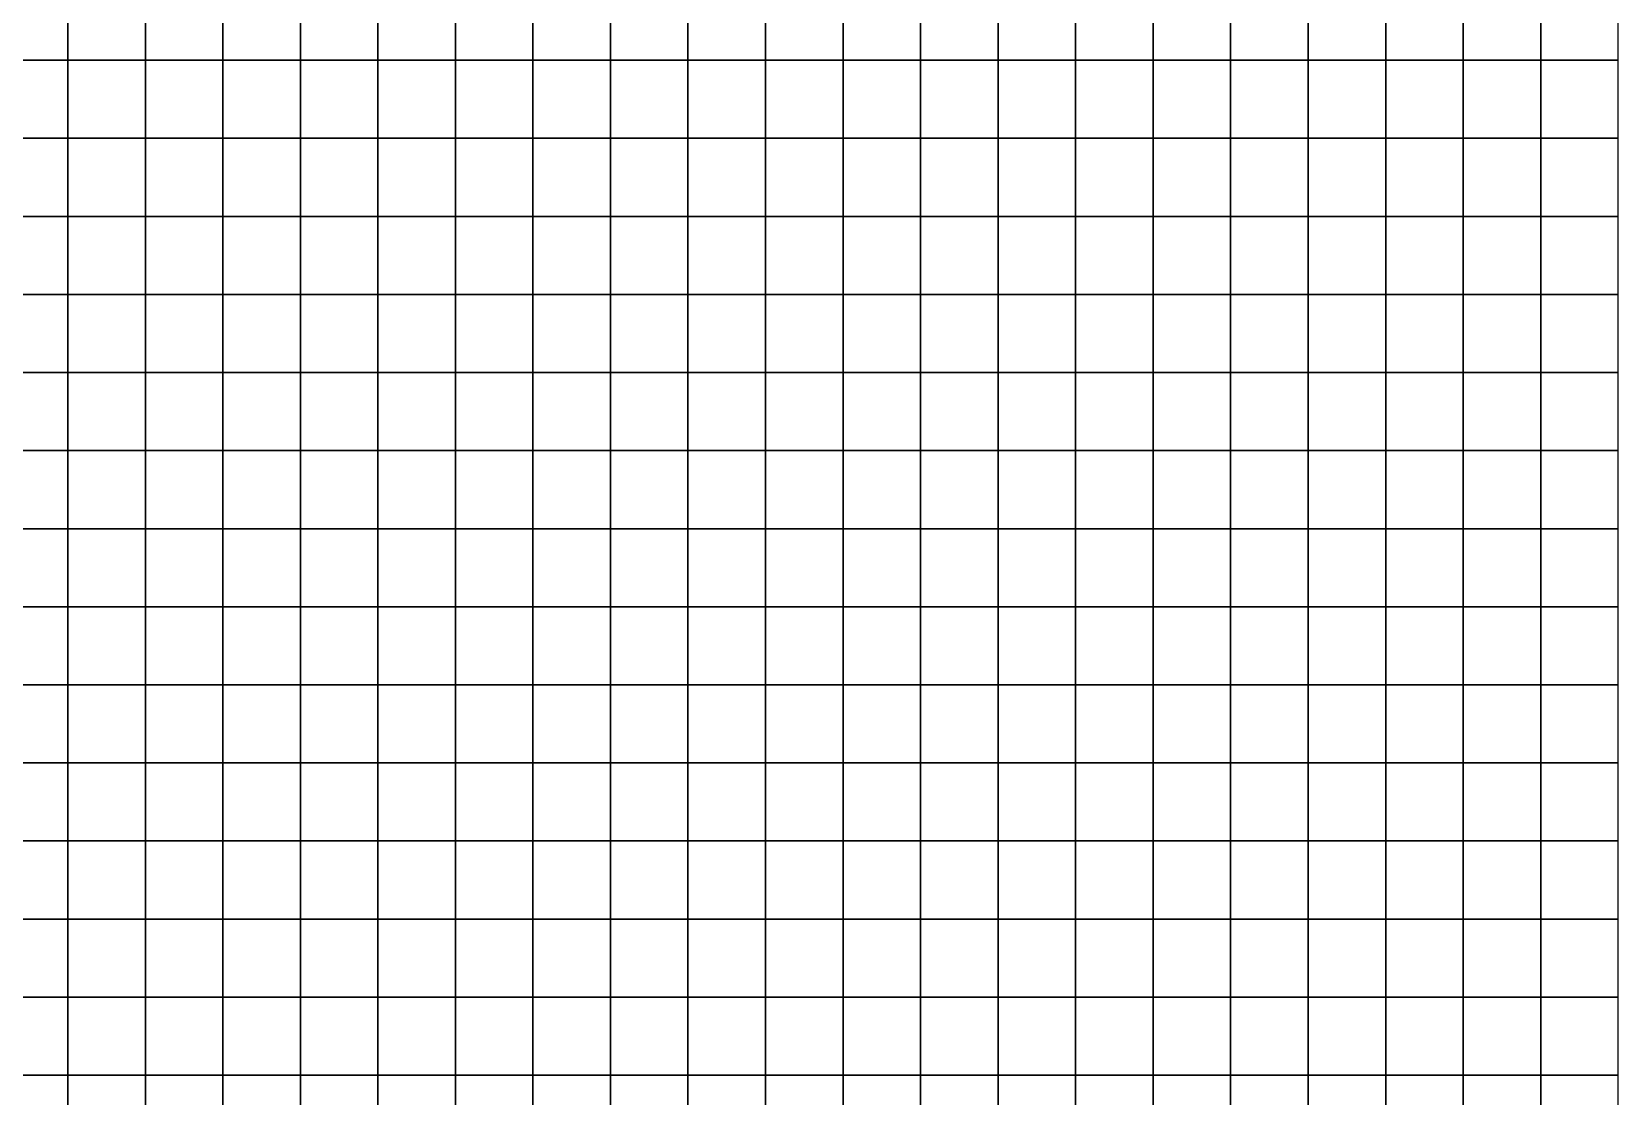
# Model space of a CAD drawing. Header units: metres. Extents: x -5 to 122, y -9 to 115.
# Drawn here: x 81.3 to 122.35, y 60.1 to 87.65 of the extents above; entities that cross this region are included whole.
import ezdxf

# ---------------------------------------------------------------- set-up
doc = ezdxf.new("R2010")
doc.units = ezdxf.units.M
doc.layers.add('terrain', color=7, linetype='Continuous')

msp = doc.modelspace()

# ---------------------------------------------------------------- linework, layer by layer
at = {"layer": 'terrain'}
for points in [[(82.235, 86.911, 1.56), (82.235, 88.931, 1.575), (80.229, 88.931, 1.715), (80.229, 86.911, 1.645)], [(84.241, 86.911, 1.493), (84.241, 88.931, 1.465), (82.235, 88.931, 1.575), (82.235, 86.911, 1.56)], [(86.247, 86.911, 1.42), (86.247, 88.931, 1.425), (84.241, 88.931, 1.465), (84.241, 86.911, 1.493)], [(88.252, 86.911, 1.335), (88.252, 88.931, 1.345), (86.247, 88.931, 1.425), (86.247, 86.911, 1.42)], [(90.258, 86.911, 1.287), (90.258, 88.931, 1.263), (88.252, 88.931, 1.345), (88.252, 86.911, 1.335)], [(92.264, 86.911, 1.255), (92.264, 88.931, 1.202), (90.258, 88.931, 1.263), (90.258, 86.911, 1.287)], [(94.269, 86.911, 1.168), (94.269, 88.931, 1.143), (92.264, 88.931, 1.202), (92.264, 86.911, 1.255)], [(96.275, 86.911, 1.11), (96.275, 88.931, 1.1), (94.269, 88.931, 1.143), (94.269, 86.911, 1.168)], [(98.281, 86.911, 1.07), (98.281, 88.931, 1.052), (96.275, 88.931, 1.1), (96.275, 86.911, 1.11)], [(100.287, 86.911, 1.03), (100.287, 88.931, 1.003), (98.281, 88.931, 1.052), (98.281, 86.911, 1.07)], [(102.292, 86.911, 1), (102.292, 88.931, 0.94), (100.287, 88.931, 1.003), (100.287, 86.911, 1.03)], [(104.298, 86.911, 0.94), (104.298, 88.931, 0.905), (102.292, 88.931, 0.94), (102.292, 86.911, 1)], [(106.304, 86.911, 0.848), (106.304, 88.931, 0.827), (104.298, 88.931, 0.905), (104.298, 86.911, 0.94)], [(108.31, 86.911, 0.785), (108.31, 88.931, 0.755), (106.304, 88.931, 0.827), (106.304, 86.911, 0.848)], [(110.315, 86.911, 0.725), (110.315, 88.931, 0.702), (108.31, 88.931, 0.755), (108.31, 86.911, 0.785)], [(112.321, 86.911, 0.675), (112.321, 88.931, 0.65), (110.315, 88.931, 0.702), (110.315, 86.911, 0.725)], [(114.327, 86.911, 0.637), (114.327, 88.931, 0.635), (112.321, 88.931, 0.65), (112.321, 86.911, 0.675)], [(116.332, 86.911, 0.623), (116.332, 88.931, 0.62), (114.327, 88.931, 0.635), (114.327, 86.911, 0.637)], [(118.338, 86.911, 0.62), (118.338, 88.931, 0.58), (116.332, 88.931, 0.62), (116.332, 86.911, 0.623)], [(120.344, 86.911, 0.575), (120.344, 88.931, 0.61), (118.338, 88.931, 0.58), (118.338, 86.911, 0.62)], [(122.35, 86.911, 0.478), (122.35, 88.931, 0.363), (120.344, 88.931, 0.61), (120.344, 86.911, 0.575)], [(82.235, 84.89, 1.55), (82.235, 86.911, 1.56), (80.229, 86.911, 1.645), (80.229, 84.89, 1.603)], [(84.241, 84.89, 1.467), (84.241, 86.911, 1.493), (82.235, 86.911, 1.56), (82.235, 84.89, 1.55)], [(86.247, 84.89, 1.408), (86.247, 86.911, 1.42), (84.241, 86.911, 1.493), (84.241, 84.89, 1.467)], [(88.252, 84.89, 1.358), (88.252, 86.911, 1.335), (86.247, 86.911, 1.42), (86.247, 84.89, 1.408)], [(90.258, 84.89, 1.315), (90.258, 86.911, 1.287), (88.252, 86.911, 1.335), (88.252, 84.89, 1.358)], [(92.264, 84.89, 1.295), (92.264, 86.911, 1.255), (90.258, 86.911, 1.287), (90.258, 84.89, 1.315)], [(94.269, 84.89, 1.205), (94.269, 86.911, 1.168), (92.264, 86.911, 1.255), (92.264, 84.89, 1.295)], [(96.275, 84.89, 1.137), (96.275, 86.911, 1.11), (94.269, 86.911, 1.168), (94.269, 84.89, 1.205)], [(98.281, 84.89, 1.095), (98.281, 86.911, 1.07), (96.275, 86.911, 1.11), (96.275, 84.89, 1.137)], [(100.287, 84.89, 1.06), (100.287, 86.911, 1.03), (98.281, 86.911, 1.07), (98.281, 84.89, 1.095)], [(102.292, 84.89, 1.012), (102.292, 86.911, 1), (100.287, 86.911, 1.03), (100.287, 84.89, 1.06)], [(104.298, 84.89, 0.925), (104.298, 86.911, 0.94), (102.292, 86.911, 1), (102.292, 84.89, 1.012)], [(106.304, 84.89, 0.853), (106.304, 86.911, 0.848), (104.298, 86.911, 0.94), (104.298, 84.89, 0.925)], [(108.31, 84.89, 0.795), (108.31, 86.911, 0.785), (106.304, 86.911, 0.848), (106.304, 84.89, 0.853)], [(110.315, 84.89, 0.74), (110.315, 86.911, 0.725), (108.31, 86.911, 0.785), (108.31, 84.89, 0.795)], [(112.321, 84.89, 0.692), (112.321, 86.911, 0.675), (110.315, 86.911, 0.725), (110.315, 84.89, 0.74)], [(114.327, 84.89, 0.64), (114.327, 86.911, 0.637), (112.321, 86.911, 0.675), (112.321, 84.89, 0.692)], [(116.332, 84.89, 0.643), (116.332, 86.911, 0.623), (114.327, 86.911, 0.637), (114.327, 84.89, 0.64)], [(118.338, 84.89, 0.645), (118.338, 86.911, 0.62), (116.332, 86.911, 0.623), (116.332, 84.89, 0.643)], [(120.344, 84.89, 0.595), (120.344, 86.911, 0.575), (118.338, 86.911, 0.62), (118.338, 84.89, 0.645)], [(122.35, 84.89, 0.592), (122.35, 86.911, 0.478), (120.344, 86.911, 0.575), (120.344, 84.89, 0.595)], [(82.235, 82.869, 1.565), (82.235, 84.89, 1.55), (80.229, 84.89, 1.603), (80.229, 82.869, 1.615)], [(84.241, 82.869, 1.503), (84.241, 84.89, 1.467), (82.235, 84.89, 1.55), (82.235, 82.869, 1.565)], [(86.247, 82.869, 1.408), (86.247, 84.89, 1.408), (84.241, 84.89, 1.467), (84.241, 82.869, 1.503)], [(88.252, 82.869, 1.348), (88.252, 84.89, 1.358), (86.247, 84.89, 1.408), (86.247, 82.869, 1.408)], [(90.258, 82.869, 1.308), (90.258, 84.89, 1.315), (88.252, 84.89, 1.358), (88.252, 82.869, 1.348)], [(92.264, 82.869, 1.265), (92.264, 84.89, 1.295), (90.258, 84.89, 1.315), (90.258, 82.869, 1.308)], [(94.269, 82.869, 1.21), (94.269, 84.89, 1.205), (92.264, 84.89, 1.295), (92.264, 82.869, 1.265)], [(96.275, 82.869, 1.15), (96.275, 84.89, 1.137), (94.269, 84.89, 1.205), (94.269, 82.869, 1.21)], [(98.281, 82.869, 1.085), (98.281, 84.89, 1.095), (96.275, 84.89, 1.137), (96.275, 82.869, 1.15)], [(100.287, 82.869, 1.035), (100.287, 84.89, 1.06), (98.281, 84.89, 1.095), (98.281, 82.869, 1.085)], [(102.292, 82.869, 0.982), (102.292, 84.89, 1.012), (100.287, 84.89, 1.06), (100.287, 82.869, 1.035)], [(104.298, 82.869, 0.94), (104.298, 84.89, 0.925), (102.292, 84.89, 1.012), (102.292, 82.869, 0.982)], [(106.304, 82.869, 0.957), (106.304, 84.89, 0.853), (104.298, 84.89, 0.925), (104.298, 82.869, 0.94)], [(108.31, 82.869, 0.878), (108.31, 84.89, 0.795), (106.304, 84.89, 0.853), (106.304, 82.869, 0.957)], [(110.315, 82.869, 0.79), (110.315, 84.89, 0.74), (108.31, 84.89, 0.795), (108.31, 82.869, 0.878)], [(112.321, 82.869, 0.71), (112.321, 84.89, 0.692), (110.315, 84.89, 0.74), (110.315, 82.869, 0.79)], [(114.327, 82.869, 0.668), (114.327, 84.89, 0.64), (112.321, 84.89, 0.692), (112.321, 82.869, 0.71)], [(116.332, 82.869, 0.643), (116.332, 84.89, 0.643), (114.327, 84.89, 0.64), (114.327, 82.869, 0.668)], [(118.338, 82.869, 0.582), (118.338, 84.89, 0.645), (116.332, 84.89, 0.643), (116.332, 82.869, 0.643)], [(120.344, 82.869, 0.545), (120.344, 84.89, 0.595), (118.338, 84.89, 0.645), (118.338, 82.869, 0.582)], [(122.35, 82.869, 0.505), (122.35, 84.89, 0.592), (120.344, 84.89, 0.595), (120.344, 82.869, 0.545)], [(82.235, 80.848, 1.573), (82.235, 82.869, 1.565), (80.229, 82.869, 1.615), (80.229, 80.848, 1.793)], [(84.241, 80.848, 1.525), (84.241, 82.869, 1.503), (82.235, 82.869, 1.565), (82.235, 80.848, 1.573)], [(86.247, 80.848, 1.435), (86.247, 82.869, 1.408), (84.241, 82.869, 1.503), (84.241, 80.848, 1.525)], [(88.252, 80.848, 1.37), (88.252, 82.869, 1.348), (86.247, 82.869, 1.408), (86.247, 80.848, 1.435)], [(90.258, 80.848, 1.305), (90.258, 82.869, 1.308), (88.252, 82.869, 1.348), (88.252, 80.848, 1.37)], [(92.264, 80.848, 1.25), (92.264, 82.869, 1.265), (90.258, 82.869, 1.308), (90.258, 80.848, 1.305)], [(94.269, 80.848, 1.195), (94.269, 82.869, 1.21), (92.264, 82.869, 1.265), (92.264, 80.848, 1.25)], [(96.275, 80.848, 1.147), (96.275, 82.869, 1.15), (94.269, 82.869, 1.21), (94.269, 80.848, 1.195)], [(98.281, 80.848, 1.115), (98.281, 82.869, 1.085), (96.275, 82.869, 1.15), (96.275, 80.848, 1.147)], [(100.287, 80.848, 1.04), (100.287, 82.869, 1.035), (98.281, 82.869, 1.085), (98.281, 80.848, 1.115)], [(102.292, 80.848, 1.018), (102.292, 82.869, 0.982), (100.287, 82.869, 1.035), (100.287, 80.848, 1.04)], [(104.298, 80.848, 1.005), (104.298, 82.869, 0.94), (102.292, 82.869, 0.982), (102.292, 80.848, 1.018)], [(106.304, 80.848, 0.973), (106.304, 82.869, 0.957), (104.298, 82.869, 0.94), (104.298, 80.848, 1.005)], [(108.31, 80.848, 0.903), (108.31, 82.869, 0.878), (106.304, 82.869, 0.957), (106.304, 80.848, 0.973)], [(110.315, 80.848, 0.823), (110.315, 82.869, 0.79), (108.31, 82.869, 0.878), (108.31, 80.848, 0.903)], [(112.321, 80.848, 0.765), (112.321, 82.869, 0.71), (110.315, 82.869, 0.79), (110.315, 80.848, 0.823)], [(114.327, 80.848, 0.79), (114.327, 82.869, 0.668), (112.321, 82.869, 0.71), (112.321, 80.848, 0.765)], [(116.332, 80.848, 0.605), (116.332, 82.869, 0.643), (114.327, 82.869, 0.668), (114.327, 80.848, 0.79)], [(118.338, 80.848, 0.567), (118.338, 82.869, 0.582), (116.332, 82.869, 0.643), (116.332, 80.848, 0.605)], [(120.344, 80.848, 0.548), (120.344, 82.869, 0.545), (118.338, 82.869, 0.582), (118.338, 80.848, 0.567)], [(122.35, 80.848, 0.51), (122.35, 82.869, 0.505), (120.344, 82.869, 0.545), (120.344, 80.848, 0.548)], [(82.235, 78.828, 1.692), (82.235, 80.848, 1.573), (80.229, 80.848, 1.793), (80.229, 78.828, 1.923)], [(84.241, 78.828, 1.518), (84.241, 80.848, 1.525), (82.235, 80.848, 1.573), (82.235, 78.828, 1.692)], [(86.247, 78.828, 1.455), (86.247, 80.848, 1.435), (84.241, 80.848, 1.525), (84.241, 78.828, 1.518)], [(88.252, 78.828, 1.395), (88.252, 80.848, 1.37), (86.247, 80.848, 1.435), (86.247, 78.828, 1.455)], [(90.258, 78.828, 1.315), (90.258, 80.848, 1.305), (88.252, 80.848, 1.37), (88.252, 78.828, 1.395)], [(92.264, 78.828, 1.262), (92.264, 80.848, 1.25), (90.258, 80.848, 1.305), (90.258, 78.828, 1.315)], [(94.269, 78.828, 1.207), (94.269, 80.848, 1.195), (92.264, 80.848, 1.25), (92.264, 78.828, 1.262)], [(96.275, 78.828, 1.17), (96.275, 80.848, 1.147), (94.269, 80.848, 1.195), (94.269, 78.828, 1.207)], [(98.281, 78.828, 1.14), (98.281, 80.848, 1.115), (96.275, 80.848, 1.147), (96.275, 78.828, 1.17)], [(100.287, 78.828, 1.088), (100.287, 80.848, 1.04), (98.281, 80.848, 1.115), (98.281, 78.828, 1.14)], [(102.292, 78.828, 1.043), (102.292, 80.848, 1.018), (100.287, 80.848, 1.04), (100.287, 78.828, 1.088)], [(104.298, 78.828, 0.995), (104.298, 80.848, 1.005), (102.292, 80.848, 1.018), (102.292, 78.828, 1.043)], [(106.304, 78.828, 0.957), (106.304, 80.848, 0.973), (104.298, 80.848, 1.005), (104.298, 78.828, 0.995)], [(108.31, 78.828, 0.972), (108.31, 80.848, 0.903), (106.304, 80.848, 0.973), (106.304, 78.828, 0.957)], [(110.315, 78.828, 1), (110.315, 80.848, 0.823), (108.31, 80.848, 0.903), (108.31, 78.828, 0.972)], [(112.321, 78.828, 0.933), (112.321, 80.848, 0.765), (110.315, 80.848, 0.823), (110.315, 78.828, 1)], [(114.327, 78.828, 0.645), (114.327, 80.848, 0.79), (112.321, 80.848, 0.765), (112.321, 78.828, 0.933)], [(116.332, 78.828, 0.558), (116.332, 80.848, 0.605), (114.327, 80.848, 0.79), (114.327, 78.828, 0.645)], [(118.338, 78.828, 0.573), (118.338, 80.848, 0.567), (116.332, 80.848, 0.605), (116.332, 78.828, 0.558)], [(120.344, 78.828, 0.562), (120.344, 80.848, 0.548), (118.338, 80.848, 0.567), (118.338, 78.828, 0.573)], [(122.35, 78.828, 0.49), (122.35, 80.848, 0.51), (120.344, 80.848, 0.548), (120.344, 78.828, 0.562)], [(82.235, 76.807, 1.857), (82.235, 78.828, 1.692), (80.229, 78.828, 1.923), (80.229, 76.807, 1.963)], [(84.241, 76.807, 1.552), (84.241, 78.828, 1.518), (82.235, 78.828, 1.692), (82.235, 76.807, 1.857)], [(86.247, 76.807, 1.495), (86.247, 78.828, 1.455), (84.241, 78.828, 1.518), (84.241, 76.807, 1.552)], [(88.252, 76.807, 1.403), (88.252, 78.828, 1.395), (86.247, 78.828, 1.455), (86.247, 76.807, 1.495)], [(90.258, 76.807, 1.345), (90.258, 78.828, 1.315), (88.252, 78.828, 1.395), (88.252, 76.807, 1.403)], [(92.264, 76.807, 1.293), (92.264, 78.828, 1.262), (90.258, 78.828, 1.315), (90.258, 76.807, 1.345)], [(94.269, 76.807, 1.232), (94.269, 78.828, 1.207), (92.264, 78.828, 1.262), (92.264, 76.807, 1.293)], [(96.275, 76.807, 1.21), (96.275, 78.828, 1.17), (94.269, 78.828, 1.207), (94.269, 76.807, 1.232)], [(98.281, 76.807, 1.183), (98.281, 78.828, 1.14), (96.275, 78.828, 1.17), (96.275, 76.807, 1.21)], [(100.287, 76.807, 1.142), (100.287, 78.828, 1.088), (98.281, 78.828, 1.14), (98.281, 76.807, 1.183)], [(102.292, 76.807, 1.068), (102.292, 78.828, 1.043), (100.287, 78.828, 1.088), (100.287, 76.807, 1.142)], [(104.298, 76.807, 1.077), (104.298, 78.828, 0.995), (102.292, 78.828, 1.043), (102.292, 76.807, 1.068)], [(106.304, 76.807, 1.135), (106.304, 78.828, 0.957), (104.298, 78.828, 0.995), (104.298, 76.807, 1.077)], [(108.31, 76.807, 1.045), (108.31, 78.828, 0.972), (106.304, 78.828, 0.957), (106.304, 76.807, 1.135)], [(110.315, 76.807, 0.878), (110.315, 78.828, 1), (108.31, 78.828, 0.972), (108.31, 76.807, 1.045)], [(112.321, 76.807, 0.668), (112.321, 78.828, 0.933), (110.315, 78.828, 1), (110.315, 76.807, 0.878)], [(114.327, 76.807, 0.565), (114.327, 78.828, 0.645), (112.321, 78.828, 0.933), (112.321, 76.807, 0.668)], [(116.332, 76.807, 0.575), (116.332, 78.828, 0.558), (114.327, 78.828, 0.645), (114.327, 76.807, 0.565)], [(118.338, 76.807, 0.583), (118.338, 78.828, 0.573), (116.332, 78.828, 0.558), (116.332, 76.807, 0.575)], [(120.344, 76.807, 0.552), (120.344, 78.828, 0.562), (118.338, 78.828, 0.573), (118.338, 76.807, 0.583)], [(122.35, 76.807, 0.515), (122.35, 78.828, 0.49), (120.344, 78.828, 0.562), (120.344, 76.807, 0.552)], [(82.235, 74.786, 1.957), (82.235, 76.807, 1.857), (80.229, 76.807, 1.963), (80.229, 74.786, 1.893)], [(84.241, 74.786, 1.752), (84.241, 76.807, 1.552), (82.235, 76.807, 1.857), (82.235, 74.786, 1.957)], [(86.247, 74.786, 1.48), (86.247, 76.807, 1.495), (84.241, 76.807, 1.552), (84.241, 74.786, 1.752)], [(88.252, 74.786, 1.41), (88.252, 76.807, 1.403), (86.247, 76.807, 1.495), (86.247, 74.786, 1.48)], [(90.258, 74.786, 1.353), (90.258, 76.807, 1.345), (88.252, 76.807, 1.403), (88.252, 74.786, 1.41)], [(92.264, 74.786, 1.317), (92.264, 76.807, 1.293), (90.258, 76.807, 1.345), (90.258, 74.786, 1.353)], [(94.269, 74.786, 1.285), (94.269, 76.807, 1.232), (92.264, 76.807, 1.293), (92.264, 74.786, 1.317)], [(96.275, 74.786, 1.228), (96.275, 76.807, 1.21), (94.269, 76.807, 1.232), (94.269, 74.786, 1.285)], [(98.281, 74.786, 1.183), (98.281, 76.807, 1.183), (96.275, 76.807, 1.21), (96.275, 74.786, 1.228)], [(100.287, 74.786, 1.243), (100.287, 76.807, 1.142), (98.281, 76.807, 1.183), (98.281, 74.786, 1.183)], [(102.292, 74.786, 1.285), (102.292, 76.807, 1.068), (100.287, 76.807, 1.142), (100.287, 74.786, 1.243)], [(104.298, 74.786, 1.207), (104.298, 76.807, 1.077), (102.292, 76.807, 1.068), (102.292, 74.786, 1.285)], [(106.304, 74.786, 0.938), (106.304, 76.807, 1.135), (104.298, 76.807, 1.077), (104.298, 74.786, 1.207)], [(108.31, 74.786, 0.825), (108.31, 76.807, 1.045), (106.304, 76.807, 1.135), (106.304, 74.786, 0.938)], [(110.315, 74.786, 0.738), (110.315, 76.807, 0.878), (108.31, 76.807, 1.045), (108.31, 74.786, 0.825)], [(112.321, 74.786, 0.665), (112.321, 76.807, 0.668), (110.315, 76.807, 0.878), (110.315, 74.786, 0.738)], [(114.327, 74.786, 0.675), (114.327, 76.807, 0.565), (112.321, 76.807, 0.668), (112.321, 74.786, 0.665)], [(116.332, 74.786, 0.647), (116.332, 76.807, 0.575), (114.327, 76.807, 0.565), (114.327, 74.786, 0.675)], [(118.338, 74.786, 0.628), (118.338, 76.807, 0.583), (116.332, 76.807, 0.575), (116.332, 74.786, 0.647)], [(120.344, 74.786, 0.603), (120.344, 76.807, 0.552), (118.338, 76.807, 0.583), (118.338, 74.786, 0.628)], [(122.35, 74.786, 0.543), (122.35, 76.807, 0.515), (120.344, 76.807, 0.552), (120.344, 74.786, 0.603)], [(82.235, 72.766, 1.882), (82.235, 74.786, 1.957), (80.229, 74.786, 1.893), (80.229, 72.766, 1.915)], [(84.241, 72.766, 1.823), (84.241, 74.786, 1.752), (82.235, 74.786, 1.957), (82.235, 72.766, 1.882)], [(86.247, 72.766, 1.585), (86.247, 74.786, 1.48), (84.241, 74.786, 1.752), (84.241, 72.766, 1.823)], [(88.252, 72.766, 1.445), (88.252, 74.786, 1.41), (86.247, 74.786, 1.48), (86.247, 72.766, 1.585)], [(90.258, 72.766, 1.405), (90.258, 74.786, 1.353), (88.252, 74.786, 1.41), (88.252, 72.766, 1.445)], [(92.264, 72.766, 1.37), (92.264, 74.786, 1.317), (90.258, 74.786, 1.353), (90.258, 72.766, 1.405)], [(94.269, 72.766, 1.315), (94.269, 74.786, 1.285), (92.264, 74.786, 1.317), (92.264, 72.766, 1.37)], [(96.275, 72.766, 1.355), (96.275, 74.786, 1.228), (94.269, 74.786, 1.285), (94.269, 72.766, 1.315)], [(98.281, 72.766, 1.418), (98.281, 74.786, 1.183), (96.275, 74.786, 1.228), (96.275, 72.766, 1.355)], [(100.287, 72.766, 1.357), (100.287, 74.786, 1.243), (98.281, 74.786, 1.183), (98.281, 72.766, 1.418)], [(102.292, 72.766, 1.123), (102.292, 74.786, 1.285), (100.287, 74.786, 1.243), (100.287, 72.766, 1.357)], [(104.298, 72.766, 0.965), (104.298, 74.786, 1.207), (102.292, 74.786, 1.285), (102.292, 72.766, 1.123)], [(106.304, 72.766, 0.858), (106.304, 74.786, 0.938), (104.298, 74.786, 1.207), (104.298, 72.766, 0.965)], [(108.31, 72.766, 0.798), (108.31, 74.786, 0.825), (106.304, 74.786, 0.938), (106.304, 72.766, 0.858)], [(110.315, 72.766, 0.767), (110.315, 74.786, 0.738), (108.31, 74.786, 0.825), (108.31, 72.766, 0.798)], [(112.321, 72.766, 0.675), (112.321, 74.786, 0.665), (110.315, 74.786, 0.738), (110.315, 72.766, 0.767)], [(114.327, 72.766, 0.71), (114.327, 74.786, 0.675), (112.321, 74.786, 0.665), (112.321, 72.766, 0.675)], [(116.332, 72.766, 0.705), (116.332, 74.786, 0.647), (114.327, 74.786, 0.675), (114.327, 72.766, 0.71)], [(118.338, 72.766, 0.692), (118.338, 74.786, 0.628), (116.332, 74.786, 0.647), (116.332, 72.766, 0.705)], [(120.344, 72.766, 0.623), (120.344, 74.786, 0.603), (118.338, 74.786, 0.628), (118.338, 72.766, 0.692)], [(122.35, 72.766, 0.565), (122.35, 74.786, 0.543), (120.344, 74.786, 0.603), (120.344, 72.766, 0.623)], [(82.235, 70.745, 1.872), (82.235, 72.766, 1.882), (80.229, 72.766, 1.915), (80.229, 70.745, 1.938)], [(84.241, 70.745, 1.835), (84.241, 72.766, 1.823), (82.235, 72.766, 1.882), (82.235, 70.745, 1.872)], [(86.247, 70.745, 1.798), (86.247, 72.766, 1.585), (84.241, 72.766, 1.823), (84.241, 70.745, 1.835)], [(88.252, 70.745, 1.507), (88.252, 72.766, 1.445), (86.247, 72.766, 1.585), (86.247, 70.745, 1.798)], [(90.258, 70.745, 1.448), (90.258, 72.766, 1.405), (88.252, 72.766, 1.445), (88.252, 70.745, 1.507)], [(92.264, 70.745, 1.463), (92.264, 72.766, 1.37), (90.258, 72.766, 1.405), (90.258, 70.745, 1.448)], [(94.269, 70.745, 1.473), (94.269, 72.766, 1.315), (92.264, 72.766, 1.37), (92.264, 70.745, 1.463)], [(96.275, 70.745, 1.412), (96.275, 72.766, 1.355), (94.269, 72.766, 1.315), (94.269, 70.745, 1.473)], [(98.281, 70.745, 1.243), (98.281, 72.766, 1.418), (96.275, 72.766, 1.355), (96.275, 70.745, 1.412)], [(100.287, 70.745, 1.132), (100.287, 72.766, 1.357), (98.281, 72.766, 1.418), (98.281, 70.745, 1.243)], [(102.292, 70.745, 1.132), (102.292, 72.766, 1.123), (100.287, 72.766, 1.357), (100.287, 70.745, 1.132)], [(104.298, 70.745, 0.987), (104.298, 72.766, 0.965), (102.292, 72.766, 1.123), (102.292, 70.745, 1.132)], [(106.304, 70.745, 0.925), (106.304, 72.766, 0.858), (104.298, 72.766, 0.965), (104.298, 70.745, 0.987)], [(108.31, 70.745, 0.868), (108.31, 72.766, 0.798), (106.304, 72.766, 0.858), (106.304, 70.745, 0.925)], [(110.315, 70.745, 0.762), (110.315, 72.766, 0.767), (108.31, 72.766, 0.798), (108.31, 70.745, 0.868)], [(112.321, 70.745, 0.728), (112.321, 72.766, 0.675), (110.315, 72.766, 0.767), (110.315, 70.745, 0.762)], [(114.327, 70.745, 0.717), (114.327, 72.766, 0.71), (112.321, 72.766, 0.675), (112.321, 70.745, 0.728)], [(116.332, 70.745, 0.725), (116.332, 72.766, 0.705), (114.327, 72.766, 0.71), (114.327, 70.745, 0.717)], [(118.338, 70.745, 0.713), (118.338, 72.766, 0.692), (116.332, 72.766, 0.705), (116.332, 70.745, 0.725)], [(120.344, 70.745, 0.66), (120.344, 72.766, 0.623), (118.338, 72.766, 0.692), (118.338, 70.745, 0.713)], [(122.35, 70.745, 0.567), (122.35, 72.766, 0.565), (120.344, 72.766, 0.623), (120.344, 70.745, 0.66)], [(82.235, 68.724, 1.878), (82.235, 70.745, 1.872), (80.229, 70.745, 1.938), (80.229, 68.724, 1.925)], [(84.241, 68.724, 1.765), (84.241, 70.745, 1.835), (82.235, 70.745, 1.872), (82.235, 68.724, 1.878)], [(86.247, 68.724, 1.735), (86.247, 70.745, 1.798), (84.241, 70.745, 1.835), (84.241, 68.724, 1.765)], [(88.252, 68.724, 1.705), (88.252, 70.745, 1.507), (86.247, 70.745, 1.798), (86.247, 68.724, 1.735)], [(90.258, 68.724, 1.65), (90.258, 70.745, 1.448), (88.252, 70.745, 1.507), (88.252, 68.724, 1.705)], [(92.264, 68.724, 1.565), (92.264, 70.745, 1.463), (90.258, 70.745, 1.448), (90.258, 68.724, 1.65)], [(94.269, 68.724, 1.325), (94.269, 70.745, 1.473), (92.264, 70.745, 1.463), (92.264, 68.724, 1.565)], [(96.275, 68.724, 1.245), (96.275, 70.745, 1.412), (94.269, 70.745, 1.473), (94.269, 68.724, 1.325)], [(98.281, 68.724, 1.19), (98.281, 70.745, 1.243), (96.275, 70.745, 1.412), (96.275, 68.724, 1.245)], [(100.287, 68.724, 1.155), (100.287, 70.745, 1.132), (98.281, 70.745, 1.243), (98.281, 68.724, 1.19)], [(102.292, 68.724, 1.098), (102.292, 70.745, 1.132), (100.287, 70.745, 1.132), (100.287, 68.724, 1.155)], [(104.298, 68.724, 1.033), (104.298, 70.745, 0.987), (102.292, 70.745, 1.132), (102.292, 68.724, 1.098)], [(106.304, 68.724, 0.965), (106.304, 70.745, 0.925), (104.298, 70.745, 0.987), (104.298, 68.724, 1.033)], [(108.31, 68.724, 0.863), (108.31, 70.745, 0.868), (106.304, 70.745, 0.925), (106.304, 68.724, 0.965)], [(110.315, 68.724, 0.798), (110.315, 70.745, 0.762), (108.31, 70.745, 0.868), (108.31, 68.724, 0.863)], [(112.321, 68.724, 0.738), (112.321, 70.745, 0.728), (110.315, 70.745, 0.762), (110.315, 68.724, 0.798)], [(114.327, 68.724, 0.757), (114.327, 70.745, 0.717), (112.321, 70.745, 0.728), (112.321, 68.724, 0.738)], [(116.332, 68.724, 0.743), (116.332, 70.745, 0.725), (114.327, 70.745, 0.717), (114.327, 68.724, 0.757)], [(118.338, 68.724, 0.737), (118.338, 70.745, 0.713), (116.332, 70.745, 0.725), (116.332, 68.724, 0.743)], [(120.344, 68.724, 0.695), (120.344, 70.745, 0.66), (118.338, 70.745, 0.713), (118.338, 68.724, 0.737)], [(122.35, 68.724, 0.577), (122.35, 70.745, 0.567), (120.344, 70.745, 0.66), (120.344, 68.724, 0.695)], [(82.235, 66.704, 1.888), (82.235, 68.724, 1.878), (80.229, 68.724, 1.925), (80.229, 66.704, 1.94)], [(84.241, 66.704, 1.778), (84.241, 68.724, 1.765), (82.235, 68.724, 1.878), (82.235, 66.704, 1.888)], [(86.247, 66.704, 1.66), (86.247, 68.724, 1.735), (84.241, 68.724, 1.765), (84.241, 66.704, 1.778)], [(88.252, 66.704, 1.653), (88.252, 68.724, 1.705), (86.247, 68.724, 1.735), (86.247, 66.704, 1.66)], [(90.258, 66.704, 1.482), (90.258, 68.724, 1.65), (88.252, 68.724, 1.705), (88.252, 66.704, 1.653)], [(92.264, 66.704, 1.345), (92.264, 68.724, 1.565), (90.258, 68.724, 1.65), (90.258, 66.704, 1.482)], [(94.269, 66.704, 1.27), (94.269, 68.724, 1.325), (92.264, 68.724, 1.565), (92.264, 66.704, 1.345)], [(96.275, 66.704, 1.265), (96.275, 68.724, 1.245), (94.269, 68.724, 1.325), (94.269, 66.704, 1.27)], [(98.281, 66.704, 1.235), (98.281, 68.724, 1.19), (96.275, 68.724, 1.245), (96.275, 66.704, 1.265)], [(100.287, 66.704, 1.195), (100.287, 68.724, 1.155), (98.281, 68.724, 1.19), (98.281, 66.704, 1.235)], [(102.292, 66.704, 1.145), (102.292, 68.724, 1.098), (100.287, 68.724, 1.155), (100.287, 66.704, 1.195)], [(104.298, 66.704, 1.105), (104.298, 68.724, 1.033), (102.292, 68.724, 1.098), (102.292, 66.704, 1.145)], [(106.304, 66.704, 0.993), (106.304, 68.724, 0.965), (104.298, 68.724, 1.033), (104.298, 66.704, 1.105)], [(108.31, 66.704, 0.887), (108.31, 68.724, 0.863), (106.304, 68.724, 0.965), (106.304, 66.704, 0.993)], [(110.315, 66.704, 0.818), (110.315, 68.724, 0.798), (108.31, 68.724, 0.863), (108.31, 66.704, 0.887)], [(112.321, 66.704, 0.753), (112.321, 68.724, 0.738), (110.315, 68.724, 0.798), (110.315, 66.704, 0.818)], [(114.327, 66.704, 0.757), (114.327, 68.724, 0.757), (112.321, 68.724, 0.738), (112.321, 66.704, 0.753)], [(116.332, 66.704, 0.757), (116.332, 68.724, 0.743), (114.327, 68.724, 0.757), (114.327, 66.704, 0.757)], [(118.338, 66.704, 0.72), (118.338, 68.724, 0.737), (116.332, 68.724, 0.743), (116.332, 66.704, 0.757)], [(120.344, 66.704, 0.662), (120.344, 68.724, 0.695), (118.338, 68.724, 0.737), (118.338, 66.704, 0.72)], [(122.35, 66.704, 0.615), (122.35, 68.724, 0.577), (120.344, 68.724, 0.695), (120.344, 66.704, 0.662)], [(82.235, 64.683, 1.878), (82.235, 66.704, 1.888), (80.229, 66.704, 1.94), (80.229, 64.683, 1.93)], [(84.241, 64.683, 1.812), (84.241, 66.704, 1.778), (82.235, 66.704, 1.888), (82.235, 64.683, 1.878)], [(86.247, 64.683, 1.673), (86.247, 66.704, 1.66), (84.241, 66.704, 1.778), (84.241, 64.683, 1.812)], [(88.252, 64.683, 1.493), (88.252, 66.704, 1.653), (86.247, 66.704, 1.66), (86.247, 64.683, 1.673)], [(90.258, 64.683, 1.382), (90.258, 66.704, 1.482), (88.252, 66.704, 1.653), (88.252, 64.683, 1.493)], [(92.264, 64.683, 1.255), (92.264, 66.704, 1.345), (90.258, 66.704, 1.482), (90.258, 64.683, 1.382)], [(94.269, 64.683, 1.24), (94.269, 66.704, 1.27), (92.264, 66.704, 1.345), (92.264, 64.683, 1.255)], [(96.275, 64.683, 1.118), (96.275, 66.704, 1.265), (94.269, 66.704, 1.27), (94.269, 64.683, 1.24)], [(98.281, 64.683, 1.108), (98.281, 66.704, 1.235), (96.275, 66.704, 1.265), (96.275, 64.683, 1.118)], [(100.287, 64.683, 1.105), (100.287, 66.704, 1.195), (98.281, 66.704, 1.235), (98.281, 64.683, 1.108)], [(102.292, 64.683, 1.202), (102.292, 66.704, 1.145), (100.287, 66.704, 1.195), (100.287, 64.683, 1.105)], [(104.298, 64.683, 1.23), (104.298, 66.704, 1.105), (102.292, 66.704, 1.145), (102.292, 64.683, 1.202)], [(106.304, 64.683, 1.098), (106.304, 66.704, 0.993), (104.298, 66.704, 1.105), (104.298, 64.683, 1.23)], [(108.31, 64.683, 0.993), (108.31, 66.704, 0.887), (106.304, 66.704, 0.993), (106.304, 64.683, 1.098)], [(110.315, 64.683, 0.915), (110.315, 66.704, 0.818), (108.31, 66.704, 0.887), (108.31, 64.683, 0.993)], [(112.321, 64.683, 0.817), (112.321, 66.704, 0.753), (110.315, 66.704, 0.818), (110.315, 64.683, 0.915)], [(114.327, 64.683, 0.768), (114.327, 66.704, 0.757), (112.321, 66.704, 0.753), (112.321, 64.683, 0.817)], [(116.332, 64.683, 0.705), (116.332, 66.704, 0.757), (114.327, 66.704, 0.757), (114.327, 64.683, 0.768)], [(118.338, 64.683, 0.698), (118.338, 66.704, 0.72), (116.332, 66.704, 0.757), (116.332, 64.683, 0.705)], [(120.344, 64.683, 0.688), (120.344, 66.704, 0.662), (118.338, 66.704, 0.72), (118.338, 64.683, 0.698)], [(122.35, 64.683, 0.632), (122.35, 66.704, 0.615), (120.344, 66.704, 0.662), (120.344, 64.683, 0.688)], [(82.235, 62.662, 1.86), (82.235, 64.683, 1.878), (80.229, 64.683, 1.93), (80.229, 62.662, 1.908)], [(84.241, 62.662, 1.8), (84.241, 64.683, 1.812), (82.235, 64.683, 1.878), (82.235, 62.662, 1.86)], [(86.247, 62.662, 1.695), (86.247, 64.683, 1.673), (84.241, 64.683, 1.812), (84.241, 62.662, 1.8)], [(88.252, 62.662, 1.52), (88.252, 64.683, 1.493), (86.247, 64.683, 1.673), (86.247, 62.662, 1.695)], [(90.258, 62.662, 1.31), (90.258, 64.683, 1.382), (88.252, 64.683, 1.493), (88.252, 62.662, 1.52)], [(92.264, 62.662, 1.135), (92.264, 64.683, 1.255), (90.258, 64.683, 1.382), (90.258, 62.662, 1.31)], [(94.269, 62.662, 1.08), (94.269, 64.683, 1.24), (92.264, 64.683, 1.255), (92.264, 62.662, 1.135)], [(96.275, 62.662, 1.08), (96.275, 64.683, 1.118), (94.269, 64.683, 1.24), (94.269, 62.662, 1.08)], [(98.281, 62.662, 1.08), (98.281, 64.683, 1.108), (96.275, 64.683, 1.118), (96.275, 62.662, 1.08)], [(100.287, 62.662, 1.08), (100.287, 64.683, 1.105), (98.281, 64.683, 1.108), (98.281, 62.662, 1.08)], [(102.292, 62.662, 1.08), (102.292, 64.683, 1.202), (100.287, 64.683, 1.105), (100.287, 62.662, 1.08)], [(104.298, 62.662, 1.192), (104.298, 64.683, 1.23), (102.292, 64.683, 1.202), (102.292, 62.662, 1.08)], [(106.304, 62.662, 1.207), (106.304, 64.683, 1.098), (104.298, 64.683, 1.23), (104.298, 62.662, 1.192)], [(108.31, 62.662, 1.177), (108.31, 64.683, 0.993), (106.304, 64.683, 1.098), (106.304, 62.662, 1.207)], [(110.315, 62.662, 1.105), (110.315, 64.683, 0.915), (108.31, 64.683, 0.993), (108.31, 62.662, 1.177)], [(112.321, 62.662, 0.903), (112.321, 64.683, 0.817), (110.315, 64.683, 0.915), (110.315, 62.662, 1.105)], [(114.327, 62.662, 0.81), (114.327, 64.683, 0.768), (112.321, 64.683, 0.817), (112.321, 62.662, 0.903)], [(116.332, 62.662, 0.737), (116.332, 64.683, 0.705), (114.327, 64.683, 0.768), (114.327, 62.662, 0.81)], [(118.338, 62.662, 0.707), (118.338, 64.683, 0.698), (116.332, 64.683, 0.705), (116.332, 62.662, 0.737)], [(120.344, 62.662, 0.707), (120.344, 64.683, 0.688), (118.338, 64.683, 0.698), (118.338, 62.662, 0.707)], [(122.35, 62.662, 0.653), (122.35, 64.683, 0.632), (120.344, 64.683, 0.688), (120.344, 62.662, 0.707)], [(82.235, 60.642, 1.897), (82.235, 62.662, 1.86), (80.229, 62.662, 1.908), (80.229, 60.642, 1.925)], [(84.241, 60.642, 1.845), (84.241, 62.662, 1.8), (82.235, 62.662, 1.86), (82.235, 60.642, 1.897)], [(86.247, 60.642, 1.76), (86.247, 62.662, 1.695), (84.241, 62.662, 1.8), (84.241, 60.642, 1.845)], [(88.252, 60.642, 1.57), (88.252, 62.662, 1.52), (86.247, 62.662, 1.695), (86.247, 60.642, 1.76)], [(90.258, 60.642, 1.353), (90.258, 62.662, 1.31), (88.252, 62.662, 1.52), (88.252, 60.642, 1.57)], [(92.264, 60.642, 1.103), (92.264, 62.662, 1.135), (90.258, 62.662, 1.31), (90.258, 60.642, 1.353)], [(94.269, 60.642, 1.08), (94.269, 62.662, 1.08), (92.264, 62.662, 1.135), (92.264, 60.642, 1.103)], [(96.275, 60.642, 1.08), (96.275, 62.662, 1.08), (94.269, 62.662, 1.08), (94.269, 60.642, 1.08)], [(98.281, 60.642, 1.08), (98.281, 62.662, 1.08), (96.275, 62.662, 1.08), (96.275, 60.642, 1.08)], [(100.287, 60.642, 1.08), (100.287, 62.662, 1.08), (98.281, 62.662, 1.08), (98.281, 60.642, 1.08)], [(102.292, 60.642, 1.08), (102.292, 62.662, 1.08), (100.287, 62.662, 1.08), (100.287, 60.642, 1.08)], [(104.298, 60.642, 1.08), (104.298, 62.662, 1.192), (102.292, 62.662, 1.08), (102.292, 60.642, 1.08)], [(106.304, 60.642, 1.08), (106.304, 62.662, 1.207), (104.298, 62.662, 1.192), (104.298, 60.642, 1.08)], [(108.31, 60.642, 1.092), (108.31, 62.662, 1.177), (106.304, 62.662, 1.207), (106.304, 60.642, 1.08)], [(110.315, 60.642, 1.168), (110.315, 62.662, 1.105), (108.31, 62.662, 1.177), (108.31, 60.642, 1.092)], [(112.321, 60.642, 1.01), (112.321, 62.662, 0.903), (110.315, 62.662, 1.105), (110.315, 60.642, 1.168)], [(114.327, 60.642, 0.845), (114.327, 62.662, 0.81), (112.321, 62.662, 0.903), (112.321, 60.642, 1.01)], [(116.332, 60.642, 0.768), (116.332, 62.662, 0.737), (114.327, 62.662, 0.81), (114.327, 60.642, 0.845)], [(118.338, 60.642, 0.745), (118.338, 62.662, 0.707), (116.332, 62.662, 0.737), (116.332, 60.642, 0.768)], [(120.344, 60.642, 0.728), (120.344, 62.662, 0.707), (118.338, 62.662, 0.707), (118.338, 60.642, 0.745)], [(122.35, 60.642, 0.655), (122.35, 62.662, 0.653), (120.344, 62.662, 0.707), (120.344, 60.642, 0.728)], [(82.235, 58.621, 1.948), (82.235, 60.642, 1.897), (80.229, 60.642, 1.925), (80.229, 58.621, 1.97)], [(84.241, 58.621, 1.903), (84.241, 60.642, 1.845), (82.235, 60.642, 1.897), (82.235, 58.621, 1.948)], [(86.247, 58.621, 1.85), (86.247, 60.642, 1.76), (84.241, 60.642, 1.845), (84.241, 58.621, 1.903)], [(88.252, 58.621, 1.752), (88.252, 60.642, 1.57), (86.247, 60.642, 1.76), (86.247, 58.621, 1.85)], [(90.258, 58.621, 1.6), (90.258, 60.642, 1.353), (88.252, 60.642, 1.57), (88.252, 58.621, 1.752)], [(92.264, 58.621, 1.332), (92.264, 60.642, 1.103), (90.258, 60.642, 1.353), (90.258, 58.621, 1.6)], [(94.269, 58.621, 1.09), (94.269, 60.642, 1.08), (92.264, 60.642, 1.103), (92.264, 58.621, 1.332)], [(96.275, 58.621, 1.08), (96.275, 60.642, 1.08), (94.269, 60.642, 1.08), (94.269, 58.621, 1.09)], [(98.281, 58.621, 1.08), (98.281, 60.642, 1.08), (96.275, 60.642, 1.08), (96.275, 58.621, 1.08)], [(100.287, 58.621, 1.08), (100.287, 60.642, 1.08), (98.281, 60.642, 1.08), (98.281, 58.621, 1.08)], [(102.292, 58.621, 1.115), (102.292, 60.642, 1.08), (100.287, 60.642, 1.08), (100.287, 58.621, 1.08)], [(104.298, 58.621, 1.08), (104.298, 60.642, 1.08), (102.292, 60.642, 1.08), (102.292, 58.621, 1.115)], [(106.304, 58.621, 1.08), (106.304, 60.642, 1.08), (104.298, 60.642, 1.08), (104.298, 58.621, 1.08)], [(108.31, 58.621, 1.08), (108.31, 60.642, 1.092), (106.304, 60.642, 1.08), (106.304, 58.621, 1.08)], [(110.315, 58.621, 1.247), (110.315, 60.642, 1.168), (108.31, 60.642, 1.092), (108.31, 58.621, 1.08)], [(112.321, 58.621, 1.088), (112.321, 60.642, 1.01), (110.315, 60.642, 1.168), (110.315, 58.621, 1.247)], [(114.327, 58.621, 0.86), (114.327, 60.642, 0.845), (112.321, 60.642, 1.01), (112.321, 58.621, 1.088)], [(116.332, 58.621, 0.808), (116.332, 60.642, 0.768), (114.327, 60.642, 0.845), (114.327, 58.621, 0.86)], [(118.338, 58.621, 0.757), (118.338, 60.642, 0.745), (116.332, 60.642, 0.768), (116.332, 58.621, 0.808)], [(120.344, 58.621, 0.73), (120.344, 60.642, 0.728), (118.338, 60.642, 0.745), (118.338, 58.621, 0.757)], [(122.35, 58.621, 0.688), (122.35, 60.642, 0.655), (120.344, 60.642, 0.728), (120.344, 58.621, 0.73)]]:
    msp.add_3dface(points, dxfattribs=at)

doc.saveas('drawing.dxf')
